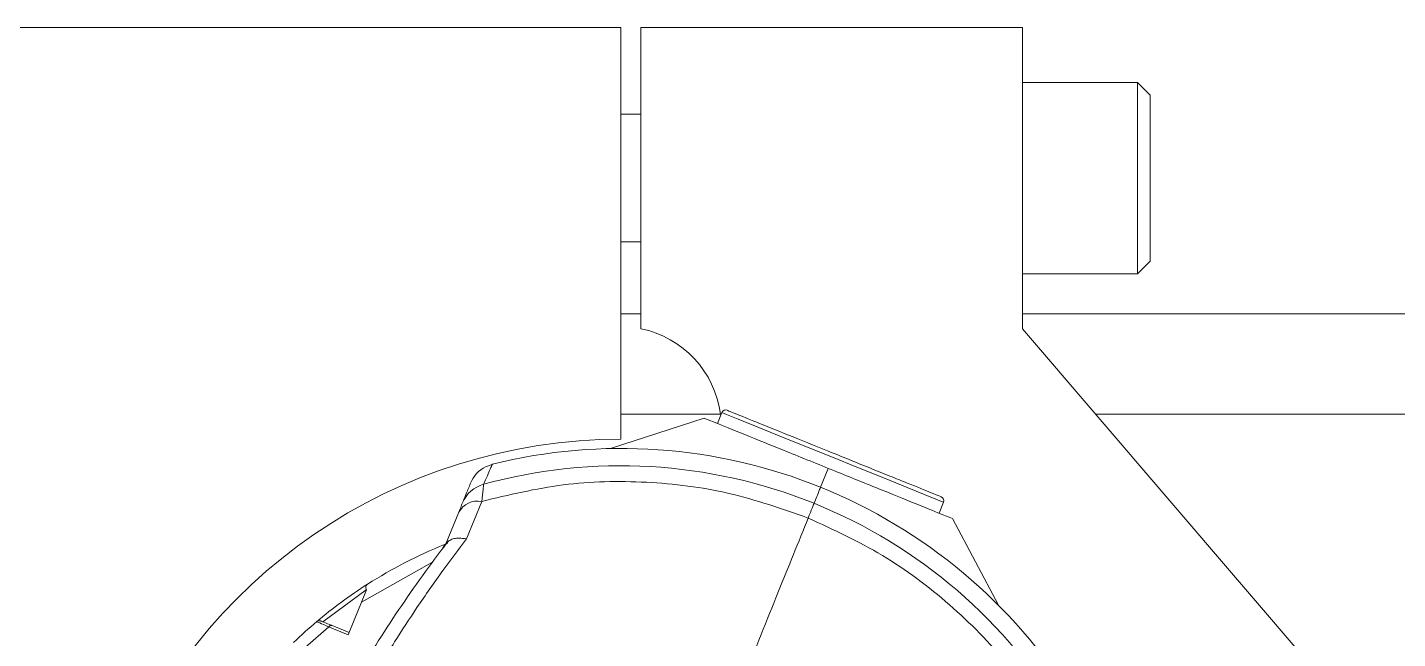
# Model space of a CAD drawing. Header units: millimetres. Extents: x 0 to 594, y 0 to 420.
# Drawn here: x 202.78 to 225.52, y 102.82 to 112.96 of the extents above; entities that cross this region are included whole.
import ezdxf

# ---------------------------------------------------------------- set-up
doc = ezdxf.new("R2010")
doc.units = ezdxf.units.MM

msp = doc.modelspace()

# ---------------------------------------------------------------- linework, layer by layer
at = {"color": 7, "linetype": 'Continuous', "lineweight": 15}
for p, q in [((212.6266, 112.9575), (197.1266, 112.9575)), ((212.6266, 106.1241), (212.6266, 112.9575)), ((212.9599, 107.9575), (212.9599, 112.9575)), ((219.2933, 112.9575), (212.9599, 112.9575)), ((219.2933, 107.9575), (219.2933, 112.9575)), ((221.1983, 112.045), (219.2933, 112.045)), ((221.4099, 111.8333), (221.1983, 112.045)), ((221.1983, 112.045), (221.1983, 108.87)), ((221.4099, 111.8333), (221.4099, 109.0816)), ((212.9599, 111.5158), (212.6266, 111.5158)), ((212.6266, 109.3991), (212.9599, 109.3991)), ((221.1983, 108.87), (221.4099, 109.0816)), ((219.2933, 108.87), (221.1983, 108.87)), ((212.6266, 108.206), (212.9599, 108.206)), ((219.2933, 108.206), (247.9224, 108.206)), ((224.2932, 102.1241), (219.2933, 107.9575)), ((214.0085, 106.4742), (212.4568, 105.9702)), ((212.6266, 106.5393), (214.2793, 106.5393)), ((214.3022, 106.5668), (214.2286, 106.3848)), ((220.5088, 106.5393), (247.9224, 106.5393)), ((210.4926, 105.7059), (210.3799, 105.6679)), ((210.4948, 105.7112), (210.4867, 105.6923)), ((216.0684, 105.6413), (215.9416, 105.3273)), ((210.3176, 105.0932), (210.0658, 104.4701)), ((217.9083, 104.8978), (217.9818, 105.0798)), ((209.7239, 104.3866), (209.9366, 104.9131)), ((215.6915, 104.7084), (215.6862, 104.6953)), ((218.8946, 103.3686), (218.1287, 104.8092)), ((209.674, 104.3213), (209.6979, 104.3762)), ((209.4905, 104.0764), (208.3219, 103.42)), ((207.6791, 103.0958), (208.4024, 103.6276)), ((208.4046, 103.6245), (208.3219, 103.42)), ((208.3219, 103.42), (208.1039, 102.8806)), ((207.7788, 103.012), (207.3899, 102.6691)), ((207.6111, 103.113), (207.5797, 103.0979)), ((208.1191, 102.918), (207.8379, 103.0317))]:
    msp.add_line(p, q, dxfattribs=at)
at = {"color": 66, "linetype": 'Continuous', "lineweight": 15, "flags": 128}
msp.add_lwpolyline([(214.3022, 106.5668), (214.3041, 106.566), (214.3825, 106.5344), (214.5715, 106.458), (214.8591, 106.3417), (215.2274, 106.1929), (215.6531, 106.0209), (216.1096, 105.8364), (216.5681, 105.6511), (216.9998, 105.4767), (217.3776, 105.324), (217.6778, 105.2027), (217.8815, 105.1204), (217.9759, 105.0822), (217.9818, 105.0798)], dxfattribs=at)
at = {"color": 7, "linetype": 'Continuous', "lineweight": 15, "flags": 128}
msp.add_lwpolyline([(207.7788, 103.012), (207.8181, 102.9961), (207.8578, 102.9801), (207.8979, 102.9639), (207.9384, 102.9475), (207.9792, 102.931), (208.0204, 102.9144), (208.062, 102.8976), (208.1039, 102.8806)], dxfattribs=at)
at = {"color": 7, "linetype": 'Continuous', "lineweight": 15}
for centre, radius, start, end in [((212.6266, 106.3245), 1.6667, 7.40701, 78.46304), ((214.3655, 106.5412), 0.0683, 67.99594, 157.99594), ((212.6266, 97.1241), 9, 90, 227.83709), ((212.6266, 97.1241), 8.8477, 67.99594, 103.94196), ((210.6223, 105.1976), 0.5292, 117.22802, 157.99594), ((212.6266, 97.1241), 8.5602, 67.99594, 105.42415), ((210.4825, 104.8714), 0.5218, 104.72686, 157.91218), ((212.6266, 97.1241), 8.8477, 32.04991, 67.99594), ((210.2549, 104.7329), 0.3658, 80.12654, 150.47853), ((212.6266, 97.1241), 8.5602, 30.56772, 67.99594), ((217.9185, 105.1054), 0.0683, 337.99594, 67.99594), ((212.6266, 97.1241), 7.8211, 111.99122, 122.51589), ((209.6731, 104.4375), 0.0661, 291.99122, 337.99594), ((212.6266, 97.1241), 7.8211, 122.51589, 130.19548), ((212.6266, 97.1241), 7.8211, 130.19548, 133.97764), ((207.6216, 103.0477), 0.0661, 67.99594, 130.19548), ((207.8219, 102.9809), 0.0532, 72.5172, 144.23277)]:
    msp.add_arc(centre, radius, start, end, dxfattribs=at)
for points, knots in [([(216.0684, 105.6413), (215.7984, 105.7504), (215.2584, 105.9687), (214.5773, 106.2439), (214.1008, 106.4365), (214.0388, 106.4615), (214.0078, 106.474)], [0, 0, 0, 0, 0.2499998, 0.4999996, 0.7500001, 1, 1, 1, 1]), ([(214.3939, 106.6034), (214.3986, 106.6015), (214.4085, 106.5975), (214.5143, 106.5547), (214.6871, 106.4849), (214.9843, 106.3648), (215.2875, 106.2423), (215.4846, 106.1626)], [0, 0, 0, 0, 0.1570476, 0.3327263, 0.5084055, 0.6804338, 1, 1, 1, 1]), ([(215.4846, 106.1626), (215.7, 106.0756), (216.0314, 105.9417), (216.4985, 105.7529), (216.8489, 105.6113), (217.1718, 105.4808), (217.527, 105.3373), (217.8587, 105.2032), (217.9155, 105.1803), (217.9438, 105.1688)], [0, 0, 0, 0, 0.1931953, 0.2971952, 0.4034023, 0.5096098, 0.6136102, 0.8068047, 1, 1, 1, 1]), ([(218.1291, 104.8086), (218.0981, 104.8211), (218.0361, 104.8462), (217.5596, 105.0387), (216.8785, 105.314), (216.3385, 105.5322), (216.0684, 105.6413)], [0, 0, 0, 0, 0.2499999, 0.4999999, 0.7499996, 1, 1, 1, 1]), ([(209.9991, 105.0676), (210.0378, 105.1633), (210.1154, 105.3555), (210.1263, 105.3824), (210.1317, 105.3958)], [0, 0, 0, 0, 0.49803865, 1, 1, 1, 1]), ([(215.7352, 104.8166), (215.2998, 104.9688), (214.4291, 105.2732), (213.0513, 105.4434), (211.6634, 105.4144), (210.7662, 105.2003), (210.3176, 105.0932)], [0, 0, 0, 0, 0.2499997, 0.4999998, 0.7499998, 1, 1, 1, 1]), ([(210.3499, 105.376), (210.3471, 105.3533), (210.3414, 105.3068), (210.3257, 105.1654), (210.3176, 105.0932)], [0, 0, 0, 0, 0.4894458, 1, 1, 1, 1]), ([(215.9416, 105.3273), (215.9371, 105.3162), (215.9281, 105.294), (215.8653, 105.1385), (215.8339, 105.0608)], [0, 0, 0, 0, 0.4999997, 1, 1, 1, 1]), ([(215.9416, 105.3273), (215.9371, 105.3162), (215.9281, 105.2939), (215.8653, 105.1385), (215.8339, 105.0608)], [0, 0, 0, 0, 0.4999993, 1, 1, 1, 1]), ([(209.9991, 105.0676), (209.9936, 105.054), (209.9826, 105.0268), (209.952, 104.951), (209.9366, 104.9131)], [0, 0, 0, 0, 0.4988839, 1, 1, 1, 1]), ([(215.8339, 105.0608), (215.8259, 105.0411), (215.81, 105.0017), (215.7601, 104.8783), (215.7352, 104.8166)], [0, 0, 0, 0, 0.4999968, 1, 1, 1, 1]), ([(215.7352, 104.8166), (215.7601, 104.8783), (215.81, 105.0017), (215.8259, 105.0411), (215.8339, 105.0608)], [0, 0, 0, 0, 0.5000032, 1, 1, 1, 1]), ([(215.7352, 104.8166), (215.5739, 104.4174), (215.2512, 103.619), (214.8573, 102.6443), (214.6604, 102.1569)], [0, 0, 0, 0, 0.5000001, 1, 1, 1, 1]), ([(214.6604, 102.1569), (214.8573, 102.6443), (215.2512, 103.619), (215.5739, 104.4174), (215.7352, 104.8166)], [0, 0, 0, 0, 0.4999999, 1, 1, 1, 1]), ([(215.7352, 104.8166), (216.154, 104.6236), (216.9917, 104.2376), (218.101, 103.4028), (219.0791, 102.4176), (219.5756, 101.6403), (219.8239, 101.2517)], [0, 0, 0, 0, 0.25, 0.4999999, 0.7499999, 1, 1, 1, 1]), ([(205.4908, 93.8966), (205.5496, 94.3431), (205.6669, 95.2341), (205.9705, 96.6388), (206.3738, 98.0518), (206.8839, 99.4519), (207.4899, 100.8112), (208.1797, 102.1031), (208.9355, 103.3209), (209.4691, 104.0418), (209.7366, 104.4032)], [0, 0, 0, 0, 0.1251981, 0.2498803, 0.3757149, 0.5007006, 0.6252235, 0.750645, 0.8749923, 1, 1, 1, 1]), ([(205.6811, 93.6198), (205.717, 93.9123), (205.7899, 94.5069), (205.9573, 95.4534), (206.1459, 96.3036), (206.3465, 97.0667), (206.5498, 97.7536), (206.8091, 98.5277), (207.1559, 99.4405), (207.5746, 100.3988), (208.0296, 101.3104), (208.4571, 102.0816), (208.8546, 102.7399), (209.2587, 103.3597), (209.6579, 103.9325), (209.935, 104.2977), (210.0658, 104.4701)], [0, 0, 0, 0, 0.0802341, 0.1631018, 0.2495549, 0.300748, 0.3596206, 0.4261718, 0.5004006, 0.5972793, 0.6805869, 0.75032, 0.8163909, 0.8747449, 0.9408911, 1, 1, 1, 1]), ([(209.7239, 104.3866), (209.724, 104.3868), (209.7242, 104.387), (209.7211, 104.383), (209.7202, 104.3818), (209.7194, 104.3808), (209.7186, 104.3797), (209.7177, 104.3786), (209.7168, 104.3774), (209.7143, 104.3741), (209.708, 104.3659), (209.6984, 104.3534), (209.686, 104.3371), (209.677, 104.3253), (209.674, 104.3213)], [0, 0, 0, 0, 0.1770815, 0.1999938, 0.2089109, 0.2166701, 0.2238653, 0.231297, 0.2396825, 0.2495136, 0.3101828, 0.4996977, 0.8307828, 1, 1, 1, 1]), ([(209.71, 104.3811), (209.712, 104.3819), (209.7157, 104.3834), (209.7424, 104.394), (209.7544, 104.3987)], [0, 0, 0, 0, 0.5490748, 1, 1, 1, 1]), ([(209.7366, 104.4032), (209.7518, 104.4187), (209.784, 104.4518), (209.8562, 104.4766), (209.9496, 104.4873), (210.022, 104.4766), (210.0658, 104.4701)], [0, 0, 0, 0, 0.2353144, 0.4996846, 0.6970068, 1, 1, 1, 1]), ([(208.4046, 103.6245), (208.3979, 103.6446), (208.3845, 103.6848), (208.4098, 103.7078), (208.4225, 103.7192)], [0, 0, 0, 0, 0.5005029, 1, 1, 1, 1]), ([(207.5789, 103.0982), (207.5881, 103.0943), (207.6067, 103.0863), (207.7209, 103.037), (207.7788, 103.012)], [0, 0, 0, 0, 0.4932317, 1, 1, 1, 1]), ([(207.8379, 103.0317), (207.7831, 103.0538), (207.6736, 103.098), (207.6554, 103.1054), (207.6463, 103.109)], [0, 0, 0, 0, 0.5002595, 1, 1, 1, 1])]:
    msp.add_open_spline(points, degree=3, knots=knots, dxfattribs=at)
at = {"color": 66, "linetype": 'Continuous', "lineweight": 15}
msp.add_open_spline([(210.4867, 105.6923), (210.4815, 105.6802), (210.4696, 105.6526), (210.393, 105.4757), (210.3499, 105.376)], degree=3, knots=[0, 0, 0, 0, 0.436363, 1, 1, 1, 1], dxfattribs=at)

doc.saveas('drawing.dxf')
